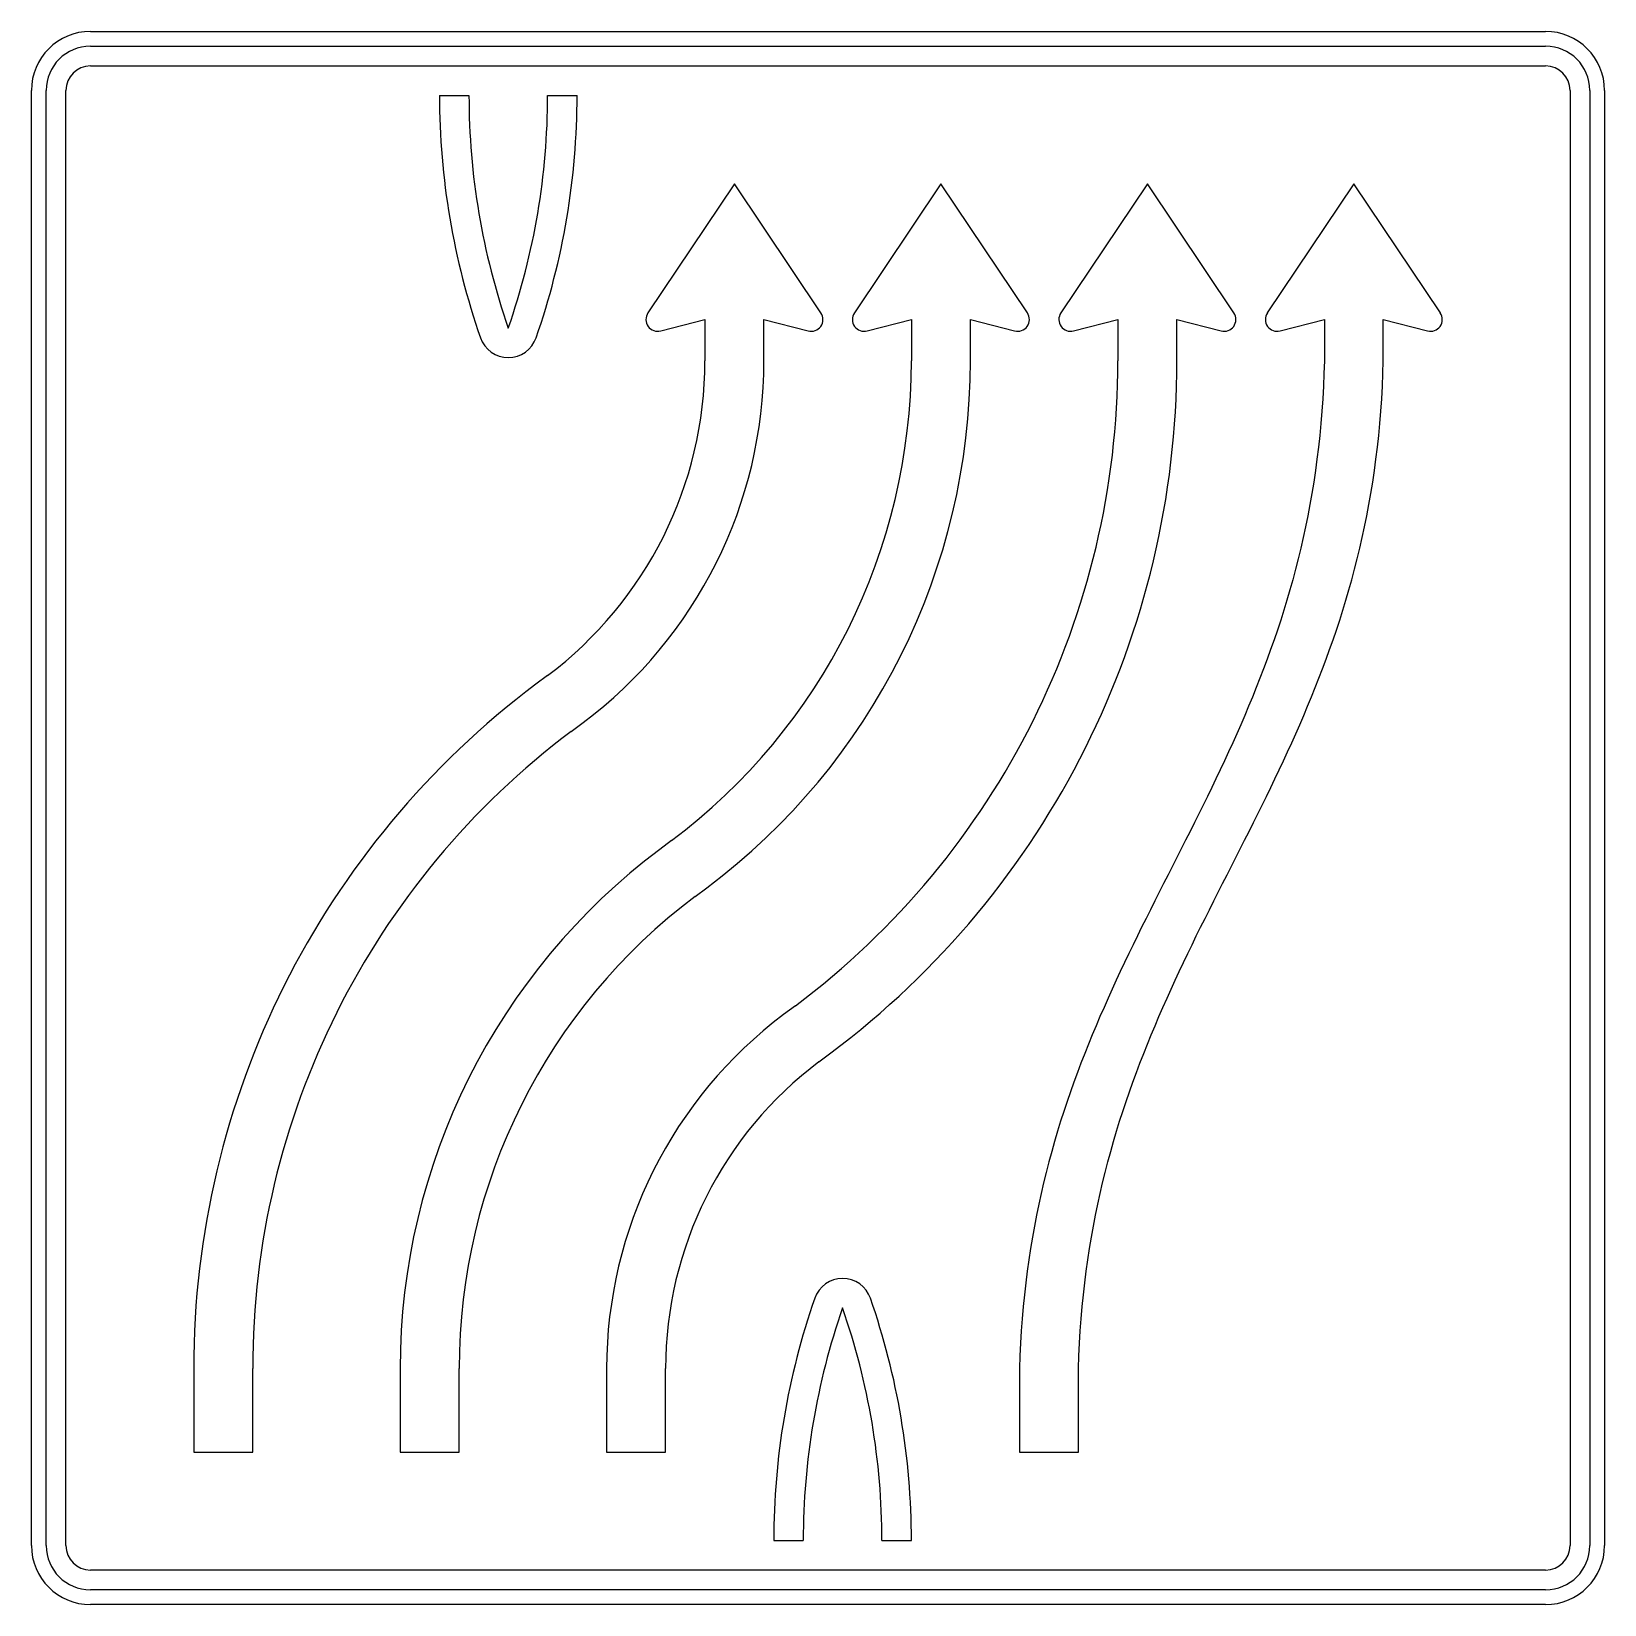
# Model space of a CAD drawing. Extents: x 0 to 1600, y 0 to 1600.
import ezdxf

# ---------------------------------------------------------------- set-up
doc = ezdxf.new("R2010")
doc.units = 0
doc.header["$LTSCALE"] = 25
doc.linetypes.add('AUSGEZOGEN', pattern=[0])
doc.layers.get('0').update_dxf_attribs({"linetype": 'AUSGEZOGEN'})

msp = doc.modelspace()

# ---------------------------------------------------------------- linework, layer by layer
for p, q in [((60, 1600), (1540, 1600)), ((60, 1585), (1540, 1585)), ((60, 1565), (1540, 1565)), ((0, 60), (0, 1540)), ((15, 60), (15, 1540)), ((35, 60), (35, 1540)), ((1565, 1540), (1565, 60)), ((1585, 1540), (1585, 60)), ((1600, 1540), (1600, 60)), ((415, 1535), (445, 1535)), ((525, 1535), (555, 1535)), ((715, 1445), (627, 1313.7)), ((803, 1313.7), (715, 1445)), ((925, 1445), (837, 1313.7)), ((1013, 1313.7), (925, 1445)), ((1135, 1445), (1047, 1313.7)), ((1223, 1313.7), (1135, 1445)), ((1345, 1445), (1257, 1313.7)), ((1433, 1313.7), (1345, 1445)), ((485, 1298.4), (485, 1298.4)), ((640, 1295.4), (685, 1307)), ((685, 1307), (685, 1265)), ((745, 1307), (790, 1295.4)), ((745, 1265), (745, 1307)), ((850, 1295.4), (895, 1307)), ((895, 1307), (895, 1265)), ((955, 1307), (1000, 1295.4)), ((955, 1265), (955, 1307)), ((1060, 1295.4), (1105, 1307)), ((1105, 1307), (1105, 1265)), ((1165, 1307), (1210, 1295.4)), ((1165, 1265), (1165, 1307)), ((1270, 1295.4), (1315, 1307)), ((1315, 1307), (1315, 1265)), ((1375, 1265), (1375, 1307)), ((1375, 1307), (1420, 1295.4)), ((456.7, 1288.5), (456.7, 1288.5)), ((513.3, 1288.5), (513.3, 1288.5)), ((1315, 1265), (1314.6, 1252)), ((1374.6, 1252), (1375, 1265)), ((1314.6, 1252), (1314.1, 1239.1)), ((1374.1, 1239.1), (1374.6, 1252)), ((1314.1, 1239.1), (1313.4, 1226.4)), ((1373.4, 1226.4), (1374.1, 1239.1)), ((1313.4, 1226.4), (1312.5, 1213.8)), ((1372.5, 1213.8), (1373.4, 1226.4)), ((1311.5, 1201.4), (1310.3, 1189.2)), ((1312.5, 1213.8), (1311.5, 1201.4)), ((1370.3, 1189.2), (1371.5, 1201.4)), ((1371.5, 1201.4), (1372.5, 1213.8)), ((1310.3, 1189.2), (1309, 1177.1)), ((1369, 1177.1), (1370.3, 1189.2)), ((1309, 1177.1), (1307.5, 1165.1)), ((1367.5, 1165.1), (1369, 1177.1)), ((1305.9, 1153.3), (1304.2, 1141.7)), ((1307.5, 1165.1), (1305.9, 1153.3)), ((1364.2, 1141.7), (1365.9, 1153.3)), ((1365.9, 1153.3), (1367.5, 1165.1)), ((1304.2, 1141.7), (1302.3, 1130.1)), ((1362.3, 1130.1), (1364.2, 1141.7)), ((1302.3, 1130.1), (1300.3, 1118.7)), ((1360.3, 1118.8), (1362.3, 1130.1)), ((1298.2, 1107.5), (1295.9, 1096.3)), ((1300.3, 1118.7), (1298.2, 1107.5)), ((1355.9, 1096.3), (1358.2, 1107.5)), ((1358.2, 1107.5), (1360.3, 1118.8)), ((1295.9, 1096.3), (1293.5, 1085.3)), ((1353.5, 1085.3), (1355.9, 1096.3)), ((1291, 1074.4), (1288.4, 1063.7)), ((1293.5, 1085.3), (1291, 1074.4)), ((1348.4, 1063.7), (1351, 1074.4)), ((1351, 1074.4), (1353.5, 1085.3)), ((1288.4, 1063.7), (1285.7, 1053)), ((1345.7, 1053), (1348.4, 1063.7)), ((1282.9, 1042.4), (1280, 1032)), ((1285.7, 1053), (1282.9, 1042.4)), ((1340, 1032), (1342.9, 1042.4)), ((1342.9, 1042.4), (1345.7, 1053)), ((1280, 1032), (1276.9, 1021.6)), ((1336.9, 1021.6), (1340, 1032)), ((1273.8, 1011.4), (1270.6, 1001.2)), ((1276.9, 1021.6), (1273.8, 1011.4)), ((1330.6, 1001.2), (1333.8, 1011.4)), ((1333.8, 1011.4), (1336.9, 1021.6)), ((1270.6, 1001.2), (1267.3, 991.2)), ((1327.3, 991.2), (1330.6, 1001.2)), ((1263.9, 981.2), (1260.4, 971.3)), ((1267.3, 991.2), (1263.9, 981.2)), ((1320.4, 971.3), (1323.9, 981.2)), ((1323.9, 981.2), (1327.3, 991.2)), ((1256.9, 961.5), (1253.2, 951.8)), ((1260.4, 971.3), (1256.9, 961.5)), ((1313.2, 951.8), (1316.9, 961.5)), ((1316.9, 961.5), (1320.4, 971.3)), ((525, 945), (513, 936)), ((1253.2, 951.8), (1249.5, 942.1)), ((1309.5, 942.1), (1313.2, 951.8)), ((1245.7, 932.6), (1241.9, 923)), ((1249.5, 942.1), (1245.7, 932.6)), ((1301.9, 923.1), (1305.7, 932.6)), ((1305.7, 932.6), (1309.5, 942.1)), ((1238, 913.6), (1234, 904.2)), ((1241.9, 923), (1238, 913.6)), ((1294, 904.2), (1298, 913.6)), ((1298, 913.6), (1301.9, 923.1)), ((549, 888), (561, 897)), ((1234, 904.2), (1230, 894.9)), ((1290, 894.9), (1294, 904.2)), ((1225.9, 885.6), (1221.8, 876.4)), ((1230, 894.9), (1225.9, 885.6)), ((1281.8, 876.4), (1285.9, 885.6)), ((1285.9, 885.6), (1290, 894.9)), ((1217.6, 867.3), (1213.4, 858.1)), ((1221.8, 876.4), (1217.6, 867.3)), ((1273.4, 858.1), (1277.6, 867.3)), ((1277.6, 867.3), (1281.8, 876.4)), ((1209.1, 849.1), (1204.8, 840)), ((1213.4, 858.1), (1209.1, 849.1)), ((1264.8, 840), (1269.1, 849.1)), ((1269.1, 849.1), (1273.4, 858.1)), ((1204.8, 840), (1200.5, 831)), ((1260.5, 831), (1264.8, 840)), ((1196.1, 822), (1191.7, 813.1)), ((1200.5, 831), (1196.1, 822)), ((1251.7, 813.1), (1256.1, 822)), ((1256.1, 822), (1260.5, 831)), ((1187.3, 804.2), (1182.8, 795.3)), ((1191.7, 813.1), (1187.3, 804.2)), ((1242.8, 795.3), (1247.3, 804.2)), ((1247.3, 804.2), (1251.7, 813.1)), ((1178.4, 786.4), (1173.9, 777.5)), ((1182.8, 795.3), (1178.4, 786.4)), ((1233.9, 777.5), (1238.4, 786.4)), ((1238.4, 786.4), (1242.8, 795.3)), ((651, 777), (639, 768)), ((1169.4, 768.7), (1165, 759.8)), ((1173.9, 777.5), (1169.4, 768.7)), ((1225, 759.8), (1229.4, 768.7)), ((1229.4, 768.7), (1233.9, 777.5)), ((1165, 759.8), (1160.5, 751)), ((1220.5, 751), (1225, 759.8)), ((1156, 742.1), (1151.5, 733.3)), ((1160.5, 751), (1156, 742.1)), ((1211.5, 733.3), (1216, 742.1)), ((1216, 742.1), (1220.5, 751)), ((675, 720), (687, 729)), ((1147, 724.4), (1142.6, 715.6)), ((1151.5, 733.3), (1147, 724.4)), ((1202.6, 715.6), (1207, 724.4)), ((1207, 724.4), (1211.5, 733.3)), ((1138.1, 706.7), (1133.7, 697.8)), ((1142.6, 715.6), (1138.1, 706.7)), ((1193.7, 697.8), (1198.1, 706.7)), ((1198.1, 706.7), (1202.6, 715.6)), ((1129.2, 688.9), (1124.8, 680)), ((1133.7, 697.8), (1129.2, 688.9)), ((1184.8, 680), (1189.2, 688.9)), ((1189.2, 688.9), (1193.7, 697.8)), ((1124.8, 680), (1120.5, 671)), ((1180.5, 671), (1184.8, 680)), ((1116.1, 662.1), (1111.8, 653.1)), ((1120.5, 671), (1116.1, 662.1)), ((1171.8, 653.1), (1176.1, 662.1)), ((1176.1, 662.1), (1180.5, 671)), ((1107.5, 644), (1103.3, 634.9)), ((1111.8, 653.1), (1107.5, 644)), ((1163.3, 634.9), (1167.5, 644)), ((1167.5, 644), (1171.8, 653.1)), ((1099.1, 625.8), (1095, 616.6)), ((1103.3, 634.9), (1099.1, 625.8)), ((1155, 616.6), (1159.1, 625.8)), ((1159.1, 625.8), (1163.3, 634.9)), ((777, 609), (765, 600)), ((1095, 616.6), (1090.9, 607.4)), ((1150.9, 607.4), (1155, 616.6)), ((1086.8, 598.1), (1082.9, 588.7)), ((1090.9, 607.4), (1086.8, 598.1)), ((1142.9, 588.7), (1146.8, 598.1)), ((1146.8, 598.1), (1150.9, 607.4)), ((1078.9, 579.4), (1075.1, 569.9)), ((1082.9, 588.7), (1078.9, 579.4)), ((1135.1, 569.9), (1138.9, 579.4)), ((1138.9, 579.4), (1142.9, 588.7)), ((801, 552), (813, 561)), ((1071.3, 560.4), (1067.5, 550.8)), ((1075.1, 569.9), (1071.3, 560.4)), ((1127.5, 550.8), (1131.3, 560.4)), ((1131.3, 560.4), (1135.1, 569.9)), ((1067.5, 550.8), (1063.9, 541.1)), ((1123.9, 541.1), (1127.5, 550.8)), ((1060.3, 531.4), (1056.8, 521.5)), ((1063.9, 541.1), (1060.3, 531.4)), ((1116.8, 521.5), (1120.3, 531.4)), ((1120.3, 531.4), (1123.9, 541.1)), ((1056.8, 521.5), (1053.4, 511.6)), ((1113.4, 511.6), (1116.8, 521.5)), ((1050.1, 501.6), (1046.8, 491.5)), ((1053.4, 511.6), (1050.1, 501.6)), ((1106.8, 491.5), (1110.1, 501.6)), ((1110.1, 501.6), (1113.4, 511.6)), ((1043.7, 481.4), (1040.6, 471.1)), ((1046.8, 491.5), (1043.7, 481.4)), ((1100.6, 471.1), (1103.7, 481.4)), ((1103.7, 481.4), (1106.8, 491.5)), ((1040.6, 471.1), (1037.7, 460.7)), ((1097.7, 460.7), (1100.6, 471.1)), ((1034.8, 450.2), (1032.1, 439.6)), ((1037.7, 460.7), (1034.8, 450.2)), ((1092.1, 439.6), (1094.8, 450.2)), ((1094.8, 450.2), (1097.7, 460.7)), ((1032.1, 439.6), (1029.5, 428.9)), ((1089.5, 428.9), (1092.1, 439.6)), ((1027, 418.1), (1024.6, 407.2)), ((1029.5, 428.9), (1027, 418.1)), ((1084.6, 407.2), (1087, 418.1)), ((1087, 418.1), (1089.5, 428.9)), ((1024.6, 407.2), (1022.3, 396.1)), ((1082.3, 396.1), (1084.6, 407.2)), ((1020.1, 385), (1018.1, 373.7)), ((1022.3, 396.1), (1020.1, 385)), ((1078.1, 373.7), (1080.1, 385)), ((1080.1, 385), (1082.3, 396.1)), ((1018.1, 373.7), (1016.2, 362.2)), ((1076.2, 362.2), (1078.1, 373.7)), ((1016.2, 362.2), (1014.4, 350.7)), ((1074.4, 350.7), (1076.2, 362.2)), ((1012.8, 339), (1011.3, 327.1)), ((1014.4, 350.7), (1012.8, 339)), ((1071.3, 327.1), (1072.8, 339)), ((1072.8, 339), (1074.4, 350.7)), ((1011.3, 327.1), (1009.9, 315.1)), ((1069.9, 315.1), (1071.3, 327.1)), ((796.7, 311.5), (796.7, 311.5)), ((853.3, 311.5), (853.3, 311.5)), ((1009.9, 315.1), (1008.7, 303)), ((1068.7, 303), (1069.9, 315.1)), ((825, 301.6), (825, 301.6)), ((1007.7, 290.7), (1006.8, 278.3)), ((1008.7, 303), (1007.7, 290.7)), ((1066.8, 278.3), (1067.7, 290.7)), ((1067.7, 290.7), (1068.7, 303)), ((1006.8, 278.3), (1006, 265.7)), ((1066, 265.7), (1066.8, 278.3)), ((1006, 265.7), (1005.4, 252.9)), ((1065.4, 252.9), (1066, 265.7)), ((165, 240), (165, 155)), ((225, 155), (225, 240)), ((375, 240), (375, 155)), ((435, 155), (435, 240)), ((585, 240), (585, 155)), ((645, 155), (645, 240)), ((1005.4, 252.9), (1005, 240)), ((1005, 240), (1005, 155)), ((1065, 240), (1065.4, 252.9)), ((1065, 155), (1065, 240)), ((165, 155), (225, 155)), ((375, 155), (435, 155)), ((585, 155), (645, 155)), ((1005, 155), (1065, 155)), ((755, 65), (785, 65)), ((865, 65), (895, 65)), ((1540, 35), (60, 35)), ((1540, 15), (60, 15)), ((1540, 0), (60, 0))]:
    msp.add_line(p, q)
for centre, radius, start, end in [((60, 1540), 60, 90, 180), ((1540, 1540), 60, 0, 90), ((60, 1540), 45, 90, 180), ((1540, 1540), 45, 0, 90), ((60, 1540), 25, 90, 180), ((1540, 1540), 25, 0, 90), ((1165, 1535), 750, 180, 199.1881), ((1165, 1535), 720, 180, 199.1881), ((-195, 1535), 720, 340.8119, 360), ((-195, 1535), 750, 340.8119, 360), ((637, 1307), 12, 146.195, 284.475), ((793, 1307), 12, 255.525, 393.805), ((847, 1307), 12, 146.195, 284.475), ((1003, 1307), 12, 255.525, 393.805), ((1057, 1307), 12, 146.195, 284.475), ((1213, 1307), 12, 255.525, 393.805), ((1267, 1307), 12, 146.195, 284.475), ((1423, 1307), 12, 255.525, 393.805), ((485, 1298.4), 30, 199.1881, 340.8119), ((285, 1265), 400, 306.87, 360), ((285, 1265), 460, 306.87, 360), ((285, 1265), 610, 306.87, 360), ((285, 1265), 670, 306.87, 360), ((285, 1265), 820, 306.87, 360), ((285, 1265), 880, 306.87, 360), ((1035, 240), 870, 126.87, 180), ((1035, 240), 810, 126.87, 180), ((1035, 240), 660, 126.87, 180), ((1035, 240), 600, 126.87, 180), ((1035, 240), 450, 126.87, 180), ((1035, 240), 390, 126.87, 180), ((825, 301.6), 30, 19.1881, 160.8119), ((1505, 65), 750, 160.8119, 180), ((145, 65), 750, 0, 19.1881), ((1505, 65), 720, 160.8119, 180), ((145, 65), 720, 0, 19.1881), ((60, 60), 60, 180, 270), ((60, 60), 45, 180, 270), ((60, 60), 25, 180, 270), ((1540, 60), 60, 270, 360), ((1540, 60), 45, 270, 360), ((1540, 60), 25, 270, 360)]:
    msp.add_arc(centre, radius, start, end)

doc.saveas('drawing.dxf')
